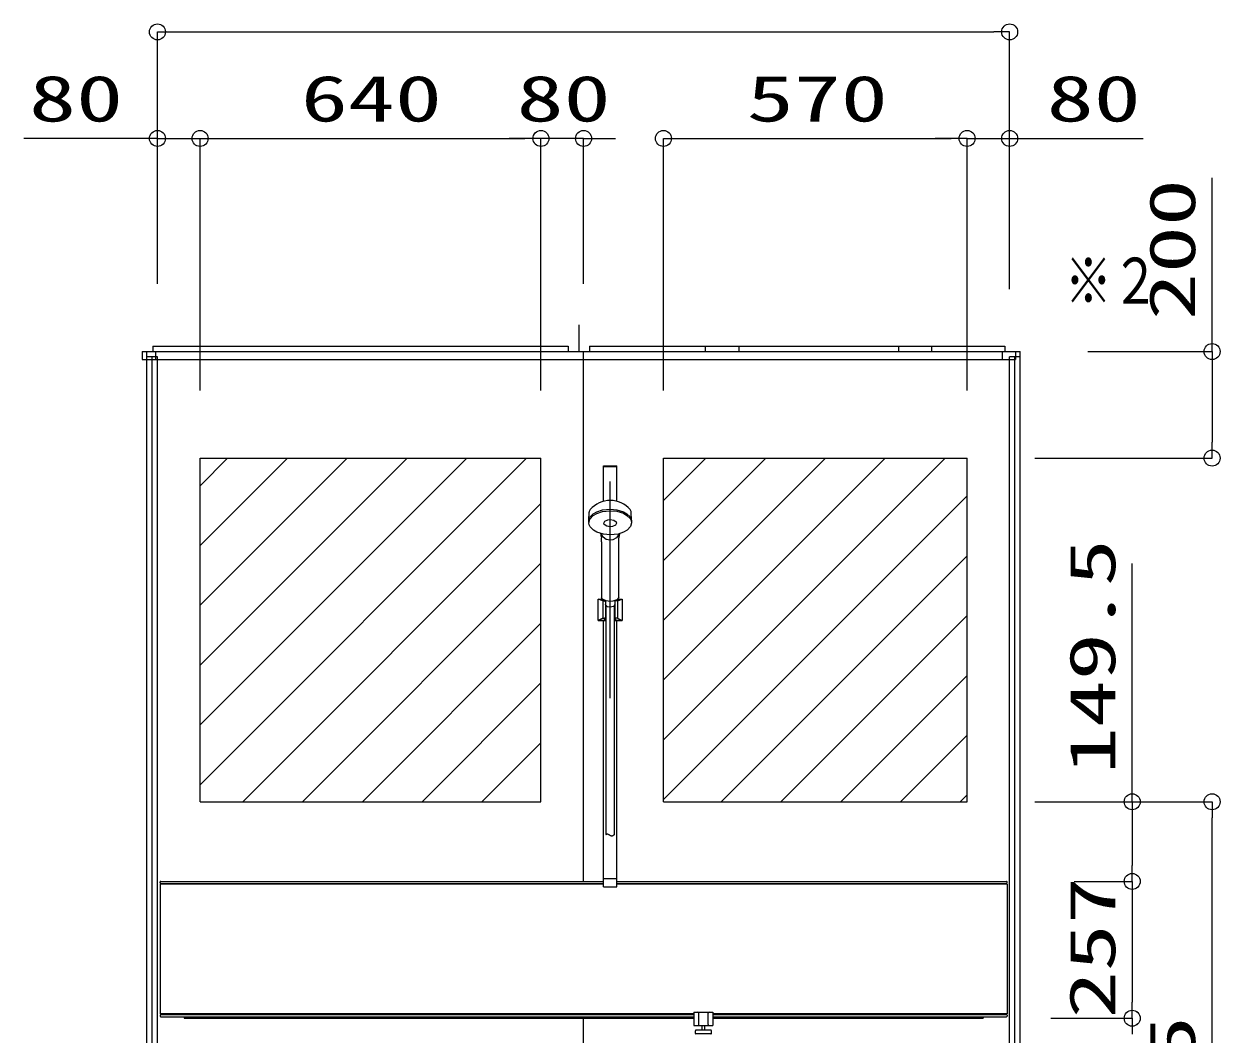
# Model space of a CAD drawing. Units: millimetres on the paper. Extents: x -305 to 305, y -152 to 152.
# Drawn here: x -159.9 to -114.98, y 50.43 to 88.35 of the extents above; entities that cross this region are included whole.
import ezdxf
from ezdxf.enums import TextEntityAlignment as Align

# ---------------------------------------------------------------- set-up
doc = ezdxf.new("R2010")
doc.units = ezdxf.units.MM
doc.linetypes.add('LONG_CHAIN', pattern=[21, 18, -1, 1, -1])
doc.layers.add('0-0_0', color=7, linetype='Continuous', lineweight=9)
doc.layers.add('0-1_VIEW0002', color=7, linetype='Continuous', lineweight=9)
doc.styles.add('ＭＳ ゴシック', font='')
doc.styles.get('ＭＳ ゴシック').set_extended_font_data('MS Gothic')

# ---------------------------------------------------------------- blocks, each defined once
blk = doc.blocks.new('_ORIGIN')
at = {"layer": '0-0_0'}
blk.add_line((0, 0), (-1, 0), dxfattribs=at)
blk.add_circle((0, 0), 0.5, dxfattribs=at)

msp = doc.modelspace()

# ---------------------------------------------------------------- linework, layer by layer
at = {"layer": '0-0_0'}
for p, q in [((-153.281, 59.793), (-141.021, 72.053)), ((-153.281, 62.038), (-143.266, 72.053)), ((-153.281, 64.283), (-145.511, 72.053)), ((-153.281, 66.528), (-147.756, 72.053)), ((-153.281, 68.773), (-150.001, 72.053)), ((-153.281, 71.018), (-152.246, 72.053)), ((-135.881, 61.478), (-125.306, 72.053)), ((-135.881, 63.723), (-127.551, 72.053)), ((-135.881, 65.968), (-129.796, 72.053)), ((-135.881, 68.213), (-132.041, 72.053)), ((-135.881, 70.458), (-134.286, 72.053)), ((-135.881, 59.232), (-124.481, 70.633)), ((-151.676, 59.153), (-140.481, 70.348)), ((-133.715, 59.153), (-124.481, 68.387)), ((-149.431, 59.153), (-140.481, 68.103)), ((-131.47, 59.153), (-124.481, 66.142)), ((-147.186, 59.153), (-140.481, 65.858)), ((-129.225, 59.153), (-124.481, 63.897)), ((-144.941, 59.153), (-140.481, 63.613)), ((-126.98, 59.153), (-124.481, 61.652)), ((-142.696, 59.153), (-140.481, 61.368)), ((-124.735, 59.153), (-124.481, 59.407))]:
    msp.add_line(p, q, dxfattribs=at)
at = {"layer": '0-1_VIEW0002'}
for p, q in [((-154.881, 78.793), (-154.881, 88.053)), ((-154.281, 88.053), (-123.481, 88.053)), ((-122.881, 78.793), (-122.881, 88.053)), ((-154.881, 84.053), (-159.896, 84.053)), ((-155.481, 84.053), (-156.081, 84.053)), ((-154.881, 78.593), (-154.881, 84.053)), ((-154.881, 84.053), (-153.281, 84.053)), ((-153.281, 75.593), (-153.281, 84.053)), ((-153.281, 74.593), (-153.281, 84.053)), ((-152.681, 84.053), (-141.081, 84.053)), ((-152.681, 84.053), (-152.081, 84.053)), ((-141.081, 84.053), (-141.681, 84.053)), ((-140.481, 75.593), (-140.481, 84.053)), ((-140.481, 74.593), (-140.481, 84.053)), ((-138.881, 84.053), (-140.481, 84.053)), ((-138.881, 78.593), (-138.881, 84.053)), ((-138.281, 84.053), (-137.681, 84.053)), ((-135.881, 74.593), (-135.881, 84.053)), ((-135.281, 84.053), (-125.081, 84.053)), ((-125.081, 84.053), (-125.681, 84.053)), ((-124.481, 75.593), (-124.481, 84.053)), ((-124.481, 74.593), (-124.481, 84.053)), ((-124.481, 84.053), (-122.881, 84.053)), ((-122.281, 84.053), (-121.681, 84.053)), ((-115.28, 76.053), (-115.28, 82.569)), ((-139.057, 77.053), (-139.057, 76.053)), ((-155.457, 76.053), (-155.457, 75.753)), ((-155.457, 76.053), (-122.657, 76.053)), ((-155.281, 36.933), (-155.281, 76.053)), ((-155.281, 76.053), (-122.481, 76.053)), ((-155.057, 76.253), (-155.057, 76.053)), ((-155.057, 76.253), (-139.457, 76.253)), ((-154.957, 76.053), (-154.957, 75.753)), ((-139.457, 76.253), (-139.457, 76.053)), ((-138.881, 56.163), (-138.881, 76.053)), ((-138.657, 76.253), (-138.657, 76.053)), ((-138.657, 76.253), (-123.057, 76.253)), ((-134.297, 76.053), (-134.297, 76.253)), ((-133.057, 76.253), (-133.057, 76.053)), ((-127.057, 76.253), (-127.057, 76.053)), ((-125.817, 76.253), (-125.817, 76.053)), ((-123.157, 76.053), (-123.157, 75.753)), ((-123.057, 76.253), (-123.057, 76.053)), ((-122.657, 76.053), (-122.657, 75.753)), ((-122.481, 36.933), (-122.481, 76.053)), ((-119.941, 76.053), (-115.28, 76.053)), ((-155.457, 75.753), (-122.657, 75.753)), ((-154.881, 75.853), (-155.281, 75.853)), ((-155.081, 36.133), (-155.081, 75.853)), ((-154.881, 44.173), (-154.881, 75.853)), ((-122.881, 36.133), (-122.881, 75.853)), ((-122.481, 75.853), (-122.881, 75.853)), ((-122.681, 36.133), (-122.681, 75.853)), ((-115.28, 75.453), (-115.28, 72.653)), ((-153.281, 59.153), (-153.281, 72.053)), ((-153.281, 72.053), (-140.481, 72.053)), ((-140.481, 59.153), (-140.481, 72.053)), ((-135.881, 59.153), (-135.881, 72.053)), ((-135.881, 72.053), (-124.481, 72.053)), ((-124.481, 59.153), (-124.481, 72.053)), ((-121.941, 72.053), (-115.28, 72.053)), ((-118.28, 59.153), (-118.28, 68.091)), ((-153.281, 59.153), (-140.481, 59.153)), ((-135.881, 59.153), (-124.481, 59.153)), ((-121.941, 59.153), (-115.281, 59.153)), ((-118.28, 58.553), (-118.28, 56.763)), ((-115.281, 36.653), (-115.281, 58.553)), ((-120.461, 56.163), (-118.28, 56.163)), ((-118.28, 55.563), (-118.28, 51.623)), ((-138.881, 36.133), (-138.881, 51.023)), ((-121.341, 51.023), (-118.28, 51.023))]:
    msp.add_line(p, q, dxfattribs=at)
at = {"layer": '0-1_VIEW0002', "color": 2}
for p, q in [((-138.135, 71.763), (-137.627, 71.763)), ((-138.135, 70.43), (-138.135, 71.763)), ((-138.135, 71.739), (-137.627, 71.739)), ((-137.627, 70.43), (-137.627, 71.763)), ((-138.331, 66.753), (-138.225, 66.753)), ((-138.155, 66.696), (-138.331, 66.753)), ((-138.136, 66.725), (-138.225, 66.753)), ((-138.155, 66.696), (-138.096, 66.696)), ((-138.056, 66.668), (-138.056, 66.047)), ((-137.706, 66.668), (-137.706, 66.047)), ((-137.608, 66.696), (-137.666, 66.696)), ((-137.626, 66.725), (-137.538, 66.753)), ((-137.608, 66.696), (-137.431, 66.753)), ((-137.538, 66.753), (-137.431, 66.753)), ((-138.156, 66.044), (-138.096, 66.044)), ((-137.606, 66.044), (-137.431, 65.953)), ((-138.331, 65.953), (-138.041, 65.953)), ((-138.135, 55.963), (-138.135, 65.953)), ((-137.721, 65.953), (-137.431, 65.953)), ((-137.627, 55.963), (-137.627, 65.953)), ((-138.135, 56.273), (-137.627, 56.273)), ((-138.135, 55.963), (-137.627, 55.963)), ((-134.741, 51.253), (-134.741, 50.753)), ((-134.741, 51.253), (-134.021, 51.253)), ((-134.741, 51.253), (-134.741, 50.753)), ((-134.741, 51.253), (-134.021, 51.253)), ((-134.556, 50.793), (-134.556, 51.213)), ((-134.556, 50.793), (-134.556, 51.213)), ((-134.206, 50.793), (-134.206, 51.213)), ((-134.206, 50.793), (-134.206, 51.213)), ((-134.021, 51.253), (-134.021, 50.753)), ((-134.021, 51.253), (-134.021, 50.753)), ((-134.741, 50.753), (-134.021, 50.753)), ((-134.741, 50.753), (-134.021, 50.753)), ((-134.681, 50.458), (-134.681, 50.558)), ((-134.101, 50.578), (-134.661, 50.578)), ((-134.101, 50.438), (-134.661, 50.438)), ((-134.431, 50.578), (-134.431, 50.753)), ((-134.331, 50.578), (-134.331, 50.753)), ((-134.081, 50.458), (-134.081, 50.558))]:
    msp.add_line(p, q, dxfattribs=at)
at = {"layer": '0-1_VIEW0002', "color": 4, "linetype": 'LONG_CHAIN'}
msp.add_line((-137.881, 63.046), (-137.881, 71.177), dxfattribs=at)
at = {"layer": '0-1_VIEW0002', "color": 4}
for p, q in [((-138.68, 69.708), (-138.672, 70.022)), ((-137.082, 69.708), (-137.09, 70.022)), ((-138.211, 69.074), (-138.211, 69.074)), ((-138.211, 68.907), (-138.211, 69.064)), ((-138.211, 68.907), (-138.211, 66.821)), ((-137.551, 69.074), (-137.551, 69.074)), ((-137.551, 68.907), (-137.551, 69.064)), ((-137.551, 66.819), (-137.551, 68.907)), ((-138.061, 66.699), (-138.061, 66.576)), ((-137.881, 66.62), (-137.881, 66.629)), ((-137.701, 66.699), (-137.701, 66.576))]:
    msp.add_line(p, q, dxfattribs=at)
at = {"layer": '0-1_VIEW0002', "color": 6}
for p, q in [((-138.041, 66.516), (-138.041, 57.921)), ((-137.721, 57.921), (-137.721, 66.516)), ((-137.731, 57.913), (-137.721, 57.921)), ((-154.761, 56.163), (-138.135, 56.163)), ((-137.627, 56.163), (-123.001, 56.163)), ((-154.781, 56.103), (-154.781, 56.143)), ((-154.781, 56.103), (-154.781, 56.143)), ((-154.781, 56.053), (-154.781, 51.193)), ((-138.135, 56.053), (-154.781, 56.053)), ((-154.761, 56.083), (-138.135, 56.083)), ((-137.627, 56.083), (-123.001, 56.083)), ((-122.981, 56.053), (-137.627, 56.053)), ((-122.981, 56.103), (-122.981, 56.143)), ((-122.981, 56.103), (-122.981, 56.143)), ((-134.741, 51.193), (-154.781, 51.193)), ((-154.781, 51.143), (-154.781, 51.103)), ((-154.761, 51.163), (-134.741, 51.163)), ((-154.761, 51.083), (-134.741, 51.083)), ((-153.821, 51.023), (-153.821, 51.083)), ((-153.741, 51.083), (-153.741, 51.023)), ((-134.021, 51.163), (-123.001, 51.163)), ((-134.021, 51.083), (-123.001, 51.083)), ((-134.021, 51.023), (-123.881, 51.023)), ((-124.021, 51.083), (-124.021, 51.023)), ((-123.941, 51.023), (-123.941, 51.083)), ((-123.881, 51.083), (-123.881, 51.023)), ((-122.981, 51.143), (-122.981, 51.103)), ((-122.981, 51.143), (-122.981, 51.103))]:
    msp.add_line(p, q, dxfattribs=at)
at = {"layer": '0-1_VIEW0002'}
msp.add_lwpolyline([(-122.881, 78.393), (-122.881, 84.053), (-117.867, 84.053)], dxfattribs=at)
at = {"layer": '0-1_VIEW0002', "color": 4}
for points in [[(-138.678, 69.66), (-138.681, 69.694), (-138.641, 69.831), (-138.515, 69.964), (-138.385, 70.038), (-138.176, 70.106), (-137.881, 70.137), (-137.628, 70.114), (-137.384, 70.041), (-137.251, 69.966), (-137.131, 69.847), (-137.095, 69.774), (-137.082, 69.694), (-137.084, 69.66)], [(-138.216, 69.213), (-138.212, 69.172), (-138.211, 69.117), (-138.211, 69.064)], [(-137.565, 69.171), (-137.646, 69.055), (-137.783, 68.984), (-137.881, 68.971), (-138.028, 69.001), (-138.151, 69.09), (-138.198, 69.171)], [(-137.547, 69.213), (-137.55, 69.172), (-137.551, 69.117), (-137.551, 69.064)], [(-137.551, 66.819), (-137.636, 66.731), (-137.779, 66.678), (-137.881, 66.668), (-138.035, 66.691), (-138.164, 66.759), (-138.211, 66.821)], [(-137.701, 66.576), (-137.701, 66.57), (-137.714, 66.527), (-137.754, 66.488), (-137.881, 66.454), (-137.98, 66.473), (-138.049, 66.527), (-138.061, 66.57), (-138.061, 66.576)]]:
    msp.add_lwpolyline(points, dxfattribs=at)
for points in [[(-137.881, 69.171), (-138.134, 69.195), (-138.378, 69.27), (-138.512, 69.346), (-138.632, 69.468), (-138.668, 69.542), (-138.681, 69.625), (-138.641, 69.765), (-138.515, 69.901), (-138.385, 69.977), (-138.176, 70.046), (-137.881, 70.078), (-137.628, 70.055), (-137.384, 69.98), (-137.251, 69.904), (-137.131, 69.781), (-137.095, 69.707), (-137.082, 69.625), (-137.121, 69.484), (-137.248, 69.348), (-137.377, 69.273), (-137.587, 69.203)], [(-137.881, 69.471), (-138.013, 69.494), (-138.104, 69.558), (-138.121, 69.609), (-138.082, 69.684), (-137.97, 69.737), (-137.881, 69.747), (-137.75, 69.724), (-137.658, 69.66), (-137.641, 69.609), (-137.68, 69.534), (-137.793, 69.481)]]:
    msp.add_lwpolyline(points, close=True, dxfattribs=at)
at = {"layer": '0-1_VIEW0002', "color": 2}
for points in [[(-138.084, 65.953), (-138.331, 65.953), (-138.331, 66.753), (-138.225, 66.753)], [(-138.156, 66.697), (-138.156, 66.044), (-138.331, 65.953)], [(-138.09, 66.708), (-138.144, 66.72), (-138.136, 66.725)], [(-137.538, 66.753), (-137.431, 66.753), (-137.431, 65.953), (-137.679, 65.953)], [(-137.626, 66.725), (-137.618, 66.72), (-137.672, 66.708)], [(-137.606, 66.697), (-137.606, 66.044), (-137.666, 66.044)], [(-138.041, 65.983), (-138.091, 66.001), (-138.082, 66.01)], [(-137.68, 66.009), (-137.671, 66.001), (-137.721, 65.983)]]:
    msp.add_lwpolyline(points, dxfattribs=at)
at = {"layer": '0-1_VIEW0002', "color": 6}
for points in [[(-138.041, 57.921), (-138.037, 57.924), (-138.033, 57.928), (-138.029, 57.931), (-138.026, 57.933), (-138.022, 57.936), (-138.018, 57.938), (-138.013, 57.941), (-138.009, 57.942), (-138.004, 57.943), (-138, 57.944), (-137.992, 57.944), (-137.985, 57.944), (-137.977, 57.942), (-137.969, 57.939), (-137.96, 57.936), (-137.952, 57.932), (-137.943, 57.928), (-137.934, 57.924), (-137.925, 57.919), (-137.917, 57.914), (-137.907, 57.908), (-137.897, 57.902), (-137.888, 57.896), (-137.878, 57.891), (-137.869, 57.886), (-137.86, 57.881), (-137.851, 57.878), (-137.842, 57.875), (-137.833, 57.872), (-137.825, 57.871), (-137.814, 57.872), (-137.804, 57.873), (-137.793, 57.876), (-137.783, 57.881), (-137.773, 57.886), (-137.762, 57.892), (-137.752, 57.899), (-137.742, 57.906), (-137.731, 57.913)], [(-122.981, 56.053), (-122.981, 51.193), (-134.021, 51.193)], [(-153.881, 51.083), (-153.881, 51.023), (-134.741, 51.023)]]:
    msp.add_lwpolyline(points, dxfattribs=at)
at = {"layer": '0-1_VIEW0002', "color": 4}
for centre, radius, start, end in [((-138.512, 70.018), 0.16, 138.7007, 178.5), ((-137.881, 69.463), 1, 41.2993, 138.7007), ((-137.25, 70.018), 0.16, 1.5, 41.2993), ((-138.266, 70.022), 0.01, 305, 312.6913), ((-138.81, 69.052), 0.6, 3.8129, 16.0401), ((-136.953, 69.052), 0.6, 163.9599, 176.1871)]:
    msp.add_arc(centre, radius, start, end, dxfattribs=at)
at = {"layer": '0-1_VIEW0002', "color": 2}
for centre, radius, start, end in [((-138.096, 66.656), 0.04, 8.1188, 90), ((-138.096, 66.668), 0.04, 0, 83.7776), ((-137.666, 66.668), 0.04, 96.2224, 180), ((-137.666, 66.656), 0.04, 90, 171.8812), ((-138.096, 66.084), 0.04, 270, 0), ((-138.096, 66.047), 0.04, 289.0986, 0), ((-137.666, 66.084), 0.04, 180, 270), ((-137.666, 66.047), 0.04, 180, 250.9014), ((-134.596, 51.213), 0.04, 0, 90), ((-134.596, 51.213), 0.04, 0, 90), ((-134.166, 51.213), 0.04, 90, 180), ((-134.166, 51.213), 0.04, 90, 180), ((-134.596, 50.793), 0.04, 270, 0), ((-134.596, 50.793), 0.04, 270, 0), ((-134.166, 50.793), 0.04, 180, 270), ((-134.166, 50.793), 0.04, 180, 270), ((-134.661, 50.558), 0.02, 90, 180), ((-134.661, 50.458), 0.02, 180, 270), ((-134.101, 50.558), 0.02, 0, 90), ((-134.101, 50.458), 0.02, 270, 0)]:
    msp.add_arc(centre, radius, start, end, dxfattribs=at)
at = {"layer": '0-1_VIEW0002', "color": 6}
for centre, start, end in [((-154.761, 56.143), 90, 180), ((-154.761, 56.143), 90, 180), ((-123.001, 56.143), 0, 90), ((-123.001, 56.143), 0, 90), ((-154.761, 56.103), 180, 270), ((-154.761, 56.103), 180, 270), ((-123.001, 56.103), 270, 0), ((-123.001, 56.103), 270, 0), ((-154.761, 51.143), 90, 180), ((-154.761, 51.103), 180, 270), ((-123.001, 51.143), 0, 90), ((-123.001, 51.143), 0, 90), ((-123.001, 51.103), 270, 0), ((-123.001, 51.103), 270, 0)]:
    msp.add_arc(centre, 0.02, start, end, dxfattribs=at)

# ---------------------------------------------------------------- block references
at = {"layer": '0-1_VIEW0002', "xscale": 0.6, "yscale": 0.6}
for p, rotation in [((-154.881, 88.053), 180), ((-153.281, 84.053), 180), ((-153.281, 84.053), 180), ((-138.881, 84.053), 180), ((-135.881, 84.053), 180), ((-122.881, 84.053), 180), ((-115.28, 76.053), 90), ((-115.28, 72.053), 270), ((-118.28, 59.153), 90), ((-115.281, 59.153), 90), ((-118.28, 56.163), 270), ((-118.28, 56.163), 90), ((-118.28, 51.023), 270), ((-118.279, 51.023), 90)]:
    msp.add_blockref('_ORIGIN', p, dxfattribs=dict(at, rotation=rotation))
for p in [(-122.881, 88.053), (-154.881, 84.053), (-140.481, 84.053), (-140.481, 84.053), (-124.481, 84.053), (-124.481, 84.053)]:
    msp.add_blockref('_ORIGIN', p, dxfattribs=at)

# ---------------------------------------------------------------- texts
at = {"layer": '0-1_VIEW0002', "style": 'ＭＳ ゴシック'}
for s, width, p in [('80', 1.5, (-159.703, 84.17)), ('640', 1.5, (-149.495, 84.17)), ('80', 1.5, (-141.394, 84.17)), ('570', 1.5, (-132.752, 84.17)), ('80', 1.5, (-121.488, 84.17)), ('※２', 0.75, (-120.811, 77.328))]:
    msp.add_text(s, height=1.73, dxfattribs=dict(at, width=width)).set_placement(p, align=Align.BOTTOM_LEFT)
at = {"layer": '0-1_VIEW0002', "style": 'ＭＳ ゴシック', "width": 1.5}
for s, p in [('200', (-115.397, 77.233)), ('149.5', (-118.397, 60.184)), ('257', (-118.397, 51.023)), ('1155', (-115.398, 44.047))]:
    msp.add_text(s, height=1.73, rotation=90, dxfattribs=at).set_placement(p, align=Align.BOTTOM_LEFT)

doc.saveas('drawing.dxf')
